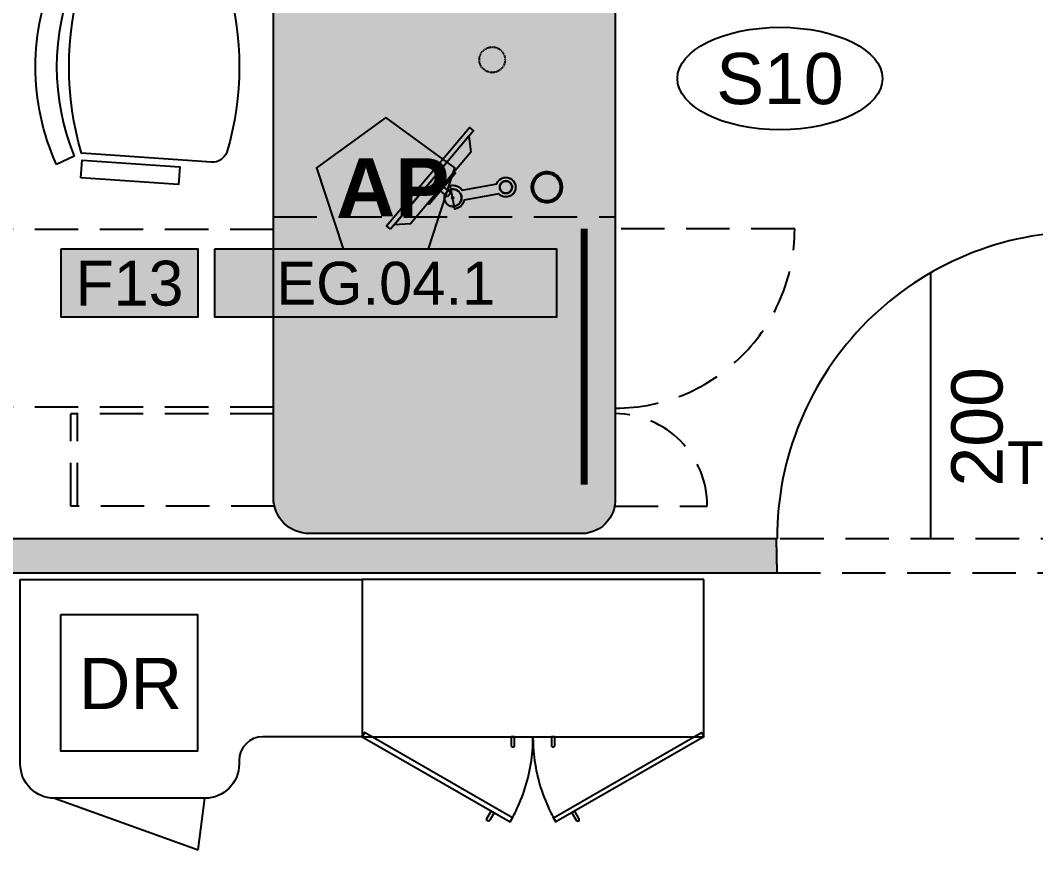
# Model space of a CAD drawing. Header units: centimetres. Extents: x 27325 to 30593, y 7169 to 9080.
# Drawn here: x 27670 to 27967.1, y 8152.9 to 8395.7 of the extents above; entities that cross this region are included whole.
import ezdxf
from ezdxf.enums import TextEntityAlignment as Align

# ---------------------------------------------------------------- set-up
doc = ezdxf.new("R2010")
doc.units = ezdxf.units.CM
doc.header["$LTSCALE"] = 2
doc.linetypes.add('VERDECKT', pattern=[9.524999999999999, 6.35, -3.175])
doc.linetypes.add('VERDECKT2', pattern=[0.1875, 0.125, -0.0625])
for name, color, linetype in [('ARC-Tueren', 5, 'Continuous'), ('ARC-Tueren-nv', 5, 'Continuous'), ('HB-KO-GIP-F0-C', 44, 'Continuous'), ('HB-KO-GIP-S', 224, 'Continuous'), ('HB-KO-GIP-V', 232, 'VERDECKT'), ('HB-ZU-MOE', 42, 'Continuous'), ('HB-ZU-MOE-AP', 40, 'Continuous'), ('HB-ZU-MOE-SB', 202, 'Continuous')]:
    doc.layers.add(name, color=color, linetype=linetype)
doc.styles.add('AP', font='arialbd.ttf')
doc.styles.add('MOE', font='arial.ttf')
doc.styles.get("Standard").update_dxf_attribs({"font": 'arial.ttf'})

# ---------------------------------------------------------------- blocks, each defined once
blk = doc.blocks.new('*U53')
at = {"layer": 'ARC-Tueren'}
blk.add_line((-44.93050188902633, -22.39072964134583), (-44.93050188902635, -112.2517334193985), dxfattribs=at)
blk.add_arc((-44.93050188902633, -22.39072964134583), 89.86100377805269, 270, 0, dxfattribs=at)
at = {"layer": 'ARC-Tueren-nv'}
blk.add_line((0, -99.99999999999989), (0, -22.39072964134584), dxfattribs=at)
at = {"layer": 'ARC-Tueren-nv', "flags": 1}
for tag, p in [('TUERTYP', (-99.12455782123334, 46.14132788012779)), ('FLAECHE', (-99.12455782123334, 37.56989930869887)), ('DORNMASS', (-99.12455782123334, 28.99847073727281)), ('ANSCHLAGTYP', (-99.12455782123334, 20.42704216584391)), ('MATERIAL', (-99.12455782123334, 11.85561359441502)), ('FARBE', (-99.12455782123334, 3.284185022986122)), ('DB_ID', (-99.12455782123334, -3.804220504261451)), ('ANLAGENGRUPPE', (-99.12455782123334, -10.92612413740787))]:
    blk.add_attdef(tag, p, '', height=5, dxfattribs=at)
at = {"layer": 'ARC-Tueren-nv'}
for tag, p in [('BRANDSCHUTZ-KL', (0.8005901682471119, 10.10671169811275)), ('BEMERKUNG', (3.688177276979332, -5.287243548442774))]:
    blk.add_attdef(tag, text='', height=12.5, dxfattribs=at).set_placement(p, align=Align.CENTER)
blk.add_attdef('TUER-NR', text='', height=12.5, rotation=180, dxfattribs=at).set_placement((-32.58791674570913, -38.35769032952814), align=Align.CENTER)
blk.add_attdef('HOEHE', (-21.04123022083711, -37.65691290490458), '', height=15, rotation=270, dxfattribs=at)
at = {"layer": 'ARC-Tueren-nv', "flags": 2}
blk.add_attdef('BREITE1', (6.018508237191789, -37.68704681065956), '', height=15, rotation=270, dxfattribs=at)
blk = doc.blocks.new('*U57')
for p, q in [((-39.99999999999818, -64.00000000000273), (2.065972688202237, -79.05933537322835)), ((2.065972688202237, -79.05933537322835), (3.999999999998181, -64.00000000000364))]:
    blk.add_line(p, q)
blk.add_lwpolyline([(-50, -9.094947017729282e-13), (50, 9.094947017729282e-13), (50.00000000000182, -46.00000000000273), (21, -46.00000000000273, 0.414213562373095), (13.99999999999727, -53.00000000000364), (13.99999999999818, -54.00000000000273, -0.414213562373095), (3.999999999998181, -64.00000000000364), (-39.99999999999818, -64.00000000000273, -0.414213562373095), (-50, -54.00000000000273)], format="xyb", close=True)
at = {"style": 'MOE', "flags": 1}
for tag, p, height in [('BEZEICHNUNG', (-41.56317951801532, -117.3866885505539), 15), ('HOEHE', (-41.56317951801532, -135.0866147148622), 12.5), ('HERSTELLER', (-41.56317951801532, -151.5873935854486), 12.5), ('INVENTARNUMMER', (-41.56317951801535, -169.7954784175211), 12.5)]:
    blk.add_attdef(tag, p, '', height=height, dxfattribs=at)
blk = doc.blocks.new('*U55')
for points in [[(50, 9.094947017729282e-13), (-50, -9.094947017729282e-13), (-50.00000000000182, -46.00000000000455), (49.99999999999818, -46.00000000000273)], [(49.99999999999636, 0), (-50.00000000000364, 2.728484105318785e-12), (-50.00000000000546, -46.00000000000091), (49.99999999999454, -46.00000000000273)], [(50.00000000000364, -4.547473508864641e-13), (-49.99999999999636, -2.273736754432321e-12), (-49.99999999999818, -46.00000000000591), (50.00000000000182, -46.00000000000409)], [(-5.992847457839162, -69.72649201879813), (-49.29411764705856, -44.77999233140235), (-50.00000000000546, -46.00000000000091), (-6.698729810783334, -70.94649968739577)], [(5.992847457839162, -69.7264920187963), (49.29411764705674, -44.77999233140235), (49.99999999999454, -46.00000000000273), (6.698729810776058, -70.94649968739941)]]:
    blk.add_lwpolyline(points, close=True)
for points in [[(-6.698729810783334, -70.94649968739577, 0.02401260868425369), (-4.422208351853442, -66.5418905497636, 0.04163064784707744), (-1.674682453030982, -58.92101936832205, 0.04164545845416218), (-0.2355022201154497, -50.95032824681311, 0.02403402121220104), (-3.637978807091713e-12, -46.00000000267664)], [(-3.637978807091713e-12, -46.00000000000364, 0.02403402121199101), (0.2355022198598817, -50.95032824420468, 0.04164545845384043), (1.674682452354318, -58.9210193658264, 0.04163064784739174), (4.422208350761139, -66.54189054738345, 0.02401260868515444), (6.698729809439101, -70.94649968508293)]]:
    blk.add_lwpolyline(points, format="xyb")
for points in [[(-5.811764705886162, -48.98731282171866, 0.4142135623730951), (-5.411764705884707, -48.58731282172357), (-5.411764705887435, -48.517731651139), (-5.411764705888345, -46.00000000000091), (-6.352941176475724, -46.00000000000273), (-6.352941176475724, -48.51773165113718), (-6.352941176472996, -48.58731282171993, 0.4142135623730951), (-5.952941176476997, -48.98731282171866)], [(5.952941176468812, -48.98731282171866, 0.4142135623730951), (6.352941176470267, -48.58731282172175), (6.352941176468448, -48.517731651139), (6.352941176468448, -46.00000000000455), (5.41176470587925, -46.00000000000273), (5.411764705880159, -48.51773165113627), (5.411764705882888, -48.58731282171993, 0.4142135623730951), (5.811764705878886, -48.9873128217223)], [(-13.3501588930103, -70.56396512520314, -0.4147570687988438), (-13.4967045364665, -70.01704825129946), (-13.46210385006088, -69.95724635573515), (-12.20053825835112, -67.77682678594101), (-11.38545552537835, -68.24640795652613), (-12.64702111708812, -70.42682752631936), (-12.68236511318719, -70.48791411688217, -0.4136702647465605), (-13.22826823759624, -70.63418812752116)], [(13.35015889299757, -70.56396512520132, 0.4147570687974582), (13.4967045364574, -70.01704825129946), (13.46210385006179, -69.95724635573606), (12.20053825834839, -67.77682678594192), (11.38545552537835, -68.24640795652613), (12.64702111708357, -70.42682752631936), (12.68236511318173, -70.4879141168858, 0.4136702647459035), (13.22826823758624, -70.6341881275257)]]:
    blk.add_lwpolyline(points, format="xyb", close=True)
at = {"style": 'MOE', "flags": 1}
for tag, p, height in [('BEZEICHNUNG', (-90.006979925893, -85.71310373656897), 15), ('HOEHE', (-90.006979925893, -103.4130299008773), 12.5), ('HERSTELLER', (-90.006979925893, -119.9138087714636), 12.5), ('INVENTARNUMMER', (-90.00697992589303, -138.1218936035361), 12.5)]:
    blk.add_attdef(tag, p, '', height=height, dxfattribs=at)
blk = doc.blocks.new('IT-DR')
blk.add_lwpolyline([(0, 40), (40, 40), (40, 0), (0, 0)], close=True)
at = {"style": 'MOE'}
blk.add_attdef('BEZEICHNUNG', (5.211719805240556, 12.35665398468626), '', height=15, dxfattribs=at)
at = {"lineweight": 30, "flags": 104}
blk.add_attdef('BEMERKUNG', text='', height=12.5, dxfattribs=at).set_placement((-1.392327389711378, -6.298716904502371), align=Align.TOP_LEFT)
at = {"style": 'MOE', "flags": 1}
for tag, p in [('INVENTARNUMMER', (-1.392327389711369, -33.62211312920105)), ('HERSTELLER', (-1.392327389711369, -48.62211312920105)), ('DB_ID', (-1.392327389711369, -63.62211312920105))]:
    blk.add_attdef(tag, p, '', height=12.5, dxfattribs=at)
blk = doc.blocks.new('*U70')
h = blk.add_hatch(color=244)
h.dxf.hatch_style = 1
edge = h.paths.add_edge_path()
edge.add_line((-121.9514213993789, 50.10537016025594), (23.48003263453302, 50.10537016025594))
edge.add_arc((24.07337072764574, 40.18496074415236), 9.938137304135797, -4.561266347706123, 93.42277391721592, ccw=False)
edge.add_line((33.98003263453302, 39.39462983973047), (33.98003263453302, -39.39462983974315))
edge.add_arc((23.48003263453302, -39.39462983974315), 10.5, 270, 360, ccw=False)
edge.add_line((23.48003263453302, -49.89462983974315), (-121.9514213993812, -49.89462983973974))
edge.add_arc((-118.2370002245514, 0.105370160258019), 50.1377794149661, 94.24860890378233, 265.751391096215, ccw=False)
at = {"linetype": 'VERDECKT'}
for p, q in [((-55.22153434320103, 102.6053701602559), (-55.22153434320103, 50.10537016025592)), ((25.98003263453029, 49.93848387421622), (25.98003263453029, 77.03848387421613)), ((-58.71996736547067, -49.89462983973954), (-58.71996736547067, 50.10537016025592)), ((-55.02009422988476, -49.89462983974136), (-55.02009422988476, -129.8946298397425)), ((-3.020094229884762, -49.89462983974249), (-3.020094229884762, -129.8946298397425)), ((-1.020094229884762, -49.89462983974136), (-1.020094229884762, -109.1946298397413)), ((25.98003263453029, -49.59266886692944), (25.98003263453029, -109.1946298397413)), ((25.98003263453029, -107.1946298397413), (-1.020094229884762, -107.1946298397413)), ((25.98003263453029, -109.1946298397413), (-1.020094229884762, -109.1946298397413))]:
    blk.add_line(p, q, dxfattribs=at)
for points in [[(-121.9514213993789, 50.10537016025592), (23.48003263453302, 50.10537016025592, -0.4556421579609543), (33.98003263453302, 39.39462983973044), (33.98003263453302, -39.39462983974317, -0.4142135623730951), (23.48003263453302, -49.89462983974317), (-121.9514213993812, -49.89462983973976, -0.9284671648027893)], [(-67.9136322057152, 1.849637896540571, -0.2897576679962051), (-66.5339492935268, 5.329943403922243), (-68.44425340550015, 15.44576240517881, -0.08297520880160897), (-69.25328471149942, 15.92326894676853, -0.41421356237326), (-69.60206857895673, 19.93868750628599, -0.414213562374299), (-65.58664573046144, 20.28746076730795, -0.4142135623734744), (-65.23788759541867, 16.27204380586727, -0.03279680950171048), (-65.49633720981774, 16.00244402538328), (-63.58613358235516, 5.88658634639205, -0.2897471948493222), (-61.03222690153007, 3.149089447685128)], [(-68.25380010077015, 19.70055315252239, -0.4142135623772022), (-65.82477973043433, 18.93918157499274, -0.4142135623779012), (-66.58614764890308, 16.51013597962947, -0.4142135623731114), (-69.01518615812302, 17.2715150581821, -0.4142135623739606)], [(-77.63463771791112, -63.5667069919657, -0.3204672600152627), (-74.71104809986582, -67.99860423144514), (-77.34245758814495, -106.0668554160659, -0.1427663101704221), (-128.0006782600462, -106.0668554160659), (-130.6320877483254, -67.99860423144514, -0.3204672600152212), (-127.708498130281, -63.5667069919657, -0.1466664292301147)], [(-74.10849255751646, -113.3619624756477, -0.2166091999945667), (-131.2346441106233, -113.3619624763489), (-128.8842610213328, -108.1911209516404, 0.1965140718933723), (-76.45887482685839, -108.1911209516404), (-74.10849173756787, -113.3619624763489)]]:
    blk.add_lwpolyline(points, format="xyb", close=True)
at = {"color": 4, "const_width": 2}
blk.add_lwpolyline([(19.7006300948633, 41.00437382497876), (-55.32078139175428, 41.00437382497876)], dxfattribs=at)
for points in [[(-69.93973090142958, 33.83374088525397), (-70.29304919775882, 33.5688131814386), (-70.6186917866928, 33.27052563763027), (-70.91353323406588, 32.94175119029205), (-71.17471822586526, 32.5856692217103), (-71.39975063063616, 32.20569029764556), (-71.58644703123741, 31.80548500590339), (-71.73302369697399, 31.38892086849137), (-71.83807673681645, 30.95998357704048), (-71.90057167834425, 30.52282126376849), (-71.9199098406591, 30.08163714341208), (-71.89589894328606, 29.64067820022046), (-71.82880512319502, 29.20418771869208), (-71.71924450192205, 28.77639261972763), (-71.56828036337834, 28.36138823140936), (-71.37737275076074, 27.963182745415), (-71.1483515329121, 27.5855985922226), (-70.88340947215079, 27.23229365430961), (-70.58512564813668, 26.90664308733267), (-70.25635410637483, 26.61181482888333), (-69.90026640397559, 26.35062399594062), (-69.52028486669883, 26.12559129916281), (-69.12008108122814, 25.93888795047678), (-68.70350470787821, 25.79231137725674), (-68.2745821427036, 25.6872629024956), (-67.83741995266814, 25.6247791055157), (-67.39622596347294, 25.60543454876279), (-66.95527441360196, 25.62942337207187), (-66.51878997343215, 25.69652762947408), (-66.09099513575097, 25.80608672892777), (-65.6759773123988, 25.95704699409089), (-65.27778509266705, 26.14797223785081), (-64.9001964969068, 26.3769883062505), (-64.5468887459349, 26.64192941402234), (-64.22125142968002, 26.94022365980982), (-63.92640653898093, 27.26899626260638), (-63.66521098664111, 27.62507312800608), (-63.44018411547972, 28.00504172209276), (-63.25348748431611, 28.4052474442542), (-63.10689999711326, 28.82182351042775), (-63.00186305140983, 29.25075557510172), (-62.93937545766607, 29.68792071660937), (-62.92003337571282, 30.12911215403165), (-62.94403140687996, 30.57007029818124), (-63.01112754782139, 31.00654817478244), (-63.12068655512053, 31.43434628666182), (-63.27166125420285, 31.84935577816759), (-63.46257071136029, 32.24755782083867), (-63.69159584884369, 32.62513465697339), (-63.95653604989025, 32.9784513389759), (-64.25481621519725, 33.30409219106878), (-64.58359095453238, 33.5989310252271), (-64.93968442110804, 33.86011109779702), (-65.3196477891372, 34.08515289508523), (-65.71985686246194, 34.27185464498052), (-66.1364169262863, 34.41842857463052), (-66.5653597358098, 34.52346407513414), (-67.00252533880598, 34.58596631818364), (-67.44371198022168, 34.60530804670361), (-67.88466379102033, 34.58130219143641), (-68.32115142876614, 34.51420850975956), (-68.74895728811612, 34.40465365266027), (-69.16395535861761, 34.25368889939364), (-69.5621549109485, 34.06277478464199)], [(-69.65976542048907, 33.4194781646147), (-69.97382073430822, 33.18397672023821), (-70.26328291608684, 32.91884117977588), (-70.5253495465115, 32.62659793061357), (-70.7575223440665, 32.31007420985316), (-70.95754893498838, 31.97232481294122), (-71.12350956450268, 31.61658603779961), (-71.2538011876652, 31.24630538348447), (-71.3471792779394, 30.86502214114535), (-71.40271566375236, 30.47642955855008), (-71.419909695039, 30.08427485936681), (-71.3985874645598, 29.69230747330857), (-71.33893321339497, 29.30431967841378), (-71.24155636525688, 28.92405455323296), (-71.10736246396505, 28.55516564422305), (-70.93766072964286, 28.20120644894905), (-70.73408167988168, 27.86556911527805), (-70.49857591617297, 27.55151979655329), (-70.23343184437567, 27.26205803001176), (-69.9411930529543, 26.99998824826525), (-69.62466472050187, 26.7678085488842), (-69.28691921286577, 26.56779124243167), (-68.93119089056131, 26.40183178093957), (-68.56089388046462, 26.27153139622806), (-68.17962052250027, 26.1781669097636), (-67.79102890807758, 26.12261941011911), (-67.39886553914516, 26.10542295029154), (-67.00691730674885, 26.12676319607181), (-66.61892133360311, 26.18639755632285), (-66.23865963656795, 26.28378454976155), (-65.86976470174, 26.41797522311936), (-65.51580232442234, 26.58767359109424), (-65.18016725052917, 26.79125772886528), (-64.86612112902299, 27.02675855815778), (-64.57666054603419, 27.29189938647778), (-64.31457048885954, 27.58413673341602), (-64.08241217148975, 27.90065824030626), (-63.88238556538295, 28.23841593798443), (-63.71642839437231, 28.59414825689055), (-63.58613354327576, 28.96443493702827), (-63.49276971779022, 29.34570809513752), (-63.43721908236262, 29.73430246119187), (-63.42002296079431, 30.12646933487849), (-63.44134888034864, 30.51842983429287), (-63.50100128697181, 30.9064210725146), (-63.5983889413958, 31.28668256969831), (-63.73258467204437, 31.65557633615481), (-63.90227561526376, 32.00953085865603), (-64.10586570187957, 32.34516413391611), (-64.34135858420291, 32.65922095437509), (-64.6065097883959, 32.94867767880532), (-64.89873408444896, 33.21075797518279), (-65.21526450719307, 33.44292550006412), (-65.55302632435928, 33.6429454500867), (-65.90874888248186, 33.80891567196522), (-66.27904430897456, 33.93920246805192), (-66.66031557665633, 34.03257912902336), (-67.0489108649756, 34.08812804278205), (-67.44106713186761, 34.10531294319117), (-67.83302615537036, 34.0839773701864), (-68.22100398963016, 34.02433550891328), (-68.60127853769177, 33.92695761528103), (-68.97018427880289, 33.79276331393339), (-69.32414505733072, 33.62305965810083)], [(-67.9136322057152, 1.849637896540571), (-67.92456801572689, 1.910375772013595), (-67.93440422426693, 1.971296781502588), (-67.94317486415503, 2.032387028128596), (-67.95086273396055, 2.093628988431647), (-67.9574931656739, 2.154991918254836), (-67.96300482563902, 2.216466227012006), (-67.96745039225561, 2.278019755696278), (-67.97080139664422, 2.339639469700614), (-67.97308289472085, 2.401319957566102), (-67.97426140587095, 2.463024450740249), (-67.97436200117545, 2.524739237017002), (-67.97336263728221, 2.586455831662988), (-67.97128843082146, 2.648135620167977), (-67.96812399453074, 2.709774237299371), (-67.96387029621155, 2.771345059091345), (-67.95853403749925, 2.832827302729584), (-67.95212006029169, 2.894211929488392), (-67.94462404453816, 2.955473914191771), (-67.93603017222222, 3.016593150902281), (-67.92637893202527, 3.077543691103074), (-67.91565539783778, 3.138320308735729), (-67.90386534899926, 3.198903942642119), (-67.89098975472507, 3.2592722119266), (-67.87706452273278, 3.319391174865359), (-67.8620788467565, 3.379264459432761), (-67.84604794418874, 3.438863658215723), (-67.82895714985398, 3.498166513207707), (-67.81083566984262, 3.557159865474659), (-67.79167136000933, 3.615825023198795), (-67.77148377301046, 3.674150303370425), (-67.75025918109213, 3.732103425546939), (-67.7280210261747, 3.789681991193447), (-67.70477351920408, 3.846845049753483), (-67.68052010348265, 3.903594445767794), (-67.65527344503562, 3.959914807163386), (-67.62903452684031, 4.015771209192735), (-67.60180654647274, 4.071174227584834), (-67.57362613372652, 4.126072027822829), (-67.54446661873453, 4.180473034248735), (-67.51435656144758, 4.234340476896705), (-67.48330560012573, 4.287681180610434), (-67.45130277382623, 4.340457699966009), (-67.41840483523765, 4.392671632324436), (-67.38457347702524, 4.444286947083583), (-67.34984041117195, 4.495302352288036), (-67.31421210873168, 4.545697495543664), (-67.27770766121603, 4.595461554668418), (-67.2403140174024, 4.644569258729916), (-67.2020753246984, 4.693004374118118), (-67.1629734290268, 4.740767700568085), (-67.12304974137396, 4.787831567913145), (-67.0823212933251, 4.834180726943032), (-67.04074810285283, 4.879815363045509), (-66.9983959603137, 4.924695385079303), (-66.95525864038746, 4.968832414242115), (-66.91133572748686, 5.012202409080146), (-66.86666655748786, 5.054781573161108), (-66.82124767186951, 5.096576362706855), (-66.77510278867385, 5.137559046467231), (-66.72824683403678, 5.177734850507932), (-66.68069365715519, 5.217069649123459), (-66.63243571004159, 5.255544442978589), (-66.58353131381364, 5.293182718812659), (-66.5339492935268, 5.329943403922243), (-68.44425340550015, 15.44576240517881), (-68.45798539465022, 15.45109991359504), (-68.47171680122801, 15.45650468898975), (-68.48538764459454, 15.46198115980451), (-68.49906431570207, 15.46753774824947), (-68.51269562584685, 15.47314592547491), (-68.52629667098108, 15.4788436901913), (-68.53987326084234, 15.48459537970348), (-68.55341133083448, 15.49042724937181), (-68.56693043361201, 15.49632761616567), (-68.58041608899521, 15.5022986939689), (-68.59386831216352, 15.50833218200978), (-68.6072889021093, 15.51444953926739), (-68.62067446105675, 15.5206240189068), (-68.63402978536715, 15.52687148449377), (-68.64736316027256, 15.5331847418588), (-68.66066285721308, 15.5395691406452), (-68.67391624055881, 15.54602345138528), (-68.68713273318417, 15.55254662860034), (-68.7003360075837, 15.55913584334257), (-68.71349456716734, 15.56580025790345), (-68.72661488299991, 15.57251951988701), (-68.739699430585, 15.57932209780711), (-68.75275996884238, 15.58618604046251), (-68.76577213357768, 15.59311546805702), (-68.7787462547617, 15.60011591419925), (-68.79168282388264, 15.60716991652453), (-68.80460615960556, 15.61429825712685), (-68.81746708757828, 15.62150173647979), (-68.83029825723634, 15.62876904018822), (-68.8431015131041, 15.63609672493521), (-68.85585684140142, 15.64349733455538), (-68.86857506359365, 15.65095894029264), (-68.88127112099346, 15.65847846744464), (-68.89389213501045, 15.66607190389232), (-68.90648866338188, 15.67373586667827), (-68.91904993018534, 15.6814573822553), (-68.93158143866776, 15.68924272219056), (-68.94406709468285, 15.69709711326732), (-68.95650643709587, 15.70502141630686), (-68.968896514079, 15.71299632442015), (-68.98126209024713, 15.72105005962976), (-68.99356530420346, 15.72915403129036), (-69.00584266429769, 15.73732281100865), (-69.0180845018981, 15.74556617547341), (-69.03026809713401, 15.75386863043468), (-69.0424070079248, 15.76222968369302), (-69.05451087252322, 15.77065616009304), (-69.0665672858836, 15.77914639977234), (-69.07858636255833, 15.78769806598712), (-69.09054856510511, 15.79631454097807), (-69.10248148564506, 15.80498567872428), (-69.11436258933963, 15.81372045687522), (-69.12620314359947, 15.82251438660614), (-69.13798361097133, 15.83137085016051), (-69.149739131562, 15.84029870088898), (-69.16142403508411, 15.84926738071545), (-69.17307868878606, 15.85831734725571), (-69.18467832807573, 15.86742037849081), (-69.19623053127498, 15.87657887223077), (-69.20774747292535, 15.88579491876908), (-69.21919857867442, 15.89507595874466), (-69.2306160216499, 15.90441983937717), (-69.24197708197926, 15.91381106641484), (-69.25328471149942, 15.92326894676853), (-69.30627782521742, 15.96892022740894), (-69.3581511642783, 16.01585944386761), (-69.40884297943148, 16.06405296409002), (-69.4583487200648, 16.11347619330854), (-69.50661605980031, 16.16409445396357), (-69.55363124053247, 16.21589206714953), (-69.59935229621578, 16.26882328737929), (-69.64377237056533, 16.32286782404344), (-69.68683664652644, 16.37797083185387), (-69.72855156477681, 16.43412855994075), (-69.7688689643478, 16.49129028250763), (-69.80778086647433, 16.54942125947991), (-69.84523288486662, 16.60848238628341), (-69.88125239625833, 16.6684556465375), (-69.91576573783777, 16.72928828595423), (-69.94878949523581, 16.79095761539202), (-69.98028422346806, 16.85342145555887), (-70.0102367014656, 16.91662176287855), (-70.03862811381396, 16.98054402680873), (-70.0654394449216, 17.04515756569026), (-70.09066760346604, 17.11039369844229), (-70.11426988617268, 17.17623287311699), (-70.13626956511825, 17.24263991852558), (-70.15663088439896, 17.30956576873496), (-70.17533395167766, 17.37695656144706), (-70.192381087802, 17.44479969173653), (-70.20775195449323, 17.51303385737674), (-70.22144705841811, 17.58163329521585), (-70.23345729836137, 17.65054881575497), (-70.24377864556254, 17.71972176032295), (-70.25239067064149, 17.78914063128423), (-70.25929438695721, 17.85875390238152), (-70.26450301273644, 17.92849553609585), (-70.26796966412576, 17.99837032949972), (-70.26974574238602, 18.06829060072096), (-70.26979520030136, 18.13824091730521), (-70.26813033383905, 18.20815696339423), (-70.26475023590456, 18.2780321599007), (-70.25964906358013, 18.34779468993611), (-70.25284733731814, 18.41740624653039), (-70.24434304274337, 18.4868375003548), (-70.23413006081273, 18.55604196725153), (-70.22222113344696, 18.62496277130458), (-70.2086243304725, 18.69358484797112), (-70.19335425352756, 18.76183957725016), (-70.17640819653252, 18.82969892104711), (-70.15780621881595, 18.89712543322321), (-70.13754518352061, 18.96407533498268), (-70.11564559593035, 19.03051862014263), (-70.09213698380654, 19.09639189473319), (-70.067012721423, 19.16167443774839), (-70.04028897883245, 19.22631951856374), (-70.01200075667703, 19.29028661633902), (-69.98212216787806, 19.35353305959279), (-69.95073020947848, 19.41604747140491), (-69.9177992856853, 19.47775354681153), (-69.88336204593679, 19.53863997141571), (-69.84744935583285, 19.59866567109066), (-69.81006933077106, 19.65779067899393), (-69.77124960841638, 19.7159799468086), (-69.73101945561439, 19.77318711253838), (-69.689395197051, 19.82940651899253), (-69.64639761413173, 19.88458282724559), (-69.60206857895673, 19.93868750628599), (-69.5564083980039, 19.99167862187869), (-69.50947016525379, 20.04354805647972), (-69.46128453091978, 20.0942468656217), (-69.41186190089093, 20.14373907905838), (-69.36123286466272, 20.19200895539007), (-69.30945146885324, 20.23903005388684), (-69.25651366951979, 20.2847520166556), (-69.20248060012409, 20.32916826317114), (-69.14735485763094, 20.37224085578555), (-69.09121253198236, 20.41395183850773), (-69.03406149283501, 20.45426997567984), (-68.97593417420967, 20.49317608255706), (-68.91685474010819, 20.53064986781874), (-68.85686670695713, 20.56664318602952), (-68.79604840965794, 20.60116698009051), (-68.73438382997347, 20.63418497296198), (-68.67192746046248, 20.66567816384168), (-68.60870989062687, 20.69563081132628), (-68.54478238509319, 20.72402994043887), (-68.48017625542843, 20.75084191698215), (-68.41494204419132, 20.77607165878408), (-68.34909269349146, 20.79967846102272), (-68.2827005738568, 20.82166785590789), (-68.21577536909308, 20.84202176596636), (-68.14838005719275, 20.86073016736054), (-68.08054270661569, 20.87777375246651), (-68.01228606758332, 20.8931514140063), (-67.94370506062432, 20.90685140573851), (-67.87480315942912, 20.91885897068323), (-67.80561368994904, 20.92916980395466), (-67.73619523421758, 20.93779036036858), (-67.6665903560438, 20.94469081767465), (-67.59682614088024, 20.94988679298467), (-67.52696968656664, 20.953377116512), (-67.45704469595648, 20.95514235776818), (-67.38709411808713, 20.95519333749735), (-67.31717080118278, 20.95353066936286), (-67.24730578070421, 20.95014605189544), (-67.17753464271709, 20.94505577836162), (-67.10792311683645, 20.93825296070054), (-67.03849464500354, 20.92973520037185), (-66.96929422097355, 20.91952604592962), (-66.90037655269998, 20.90761436693947), (-66.83175170923141, 20.89402272895086), (-66.76349415135564, 20.87874448965204), (-66.69563646778397, 20.86180153772102), (-66.62820552858602, 20.84320161992264), (-66.56125787104565, 20.82293846327457), (-66.49482193367794, 20.80104170392178), (-66.42894455478063, 20.7775314471105), (-66.36365676980449, 20.75239939134599), (-66.29901756121171, 20.72568433369042), (-66.23504875695335, 20.69738688849657), (-66.17179213804002, 20.66752832937846), (-66.10929409683786, 20.63612132161188), (-66.04757457121514, 20.60319482520708), (-65.98668983754987, 20.56875959912077), (-65.92667316106008, 20.53284454155209), (-65.86755414825757, 20.49546883582343), (-65.80934655724695, 20.45664816084764), (-65.75214085189191, 20.41642045212075), (-65.69592760931619, 20.37478675513876), (-65.64074627449054, 20.33178924919548), (-65.58664573046144, 20.28746076730795), (-65.53364548435229, 20.24181452878338), (-65.48177972364147, 20.1948777101411), (-65.43108056070514, 20.14668136168575), (-65.38158562635863, 20.09725450447559), (-65.333323589663, 20.04662634426359), (-65.28631414274741, 19.99483457222823), (-65.24059308706046, 19.94190335199846), (-65.19617276696363, 19.88786754651892), (-65.15308873814911, 19.83276005059952), (-65.11138989886194, 19.77660539650105), (-65.07107226872404, 19.71944410435435), (-65.03215715384113, 19.66131085242296), (-64.99469594313405, 19.60225034070527), (-64.95869114247716, 19.54227443616628), (-64.92416493469455, 19.48144099770843), (-64.89114827932781, 19.41978322769546), (-64.85965882377559, 19.35732608950775), (-64.82970314820204, 19.29411520647363), (-64.80130095992854, 19.23017996899625), (-64.77450177297169, 19.16558512192978), (-64.74927018627886, 19.10033884387803), (-64.72565917239399, 19.03449942345424), (-64.70365949344841, 18.96809237804564), (-64.6833158671011, 18.90116658891793), (-64.66460431438963, 18.83376681927848), (-64.64756404972877, 18.7659356788231), (-64.6321805625771, 18.69769198297081), (-64.61849440521428, 18.62910066122322), (-64.60647128388291, 18.56019264240922), (-64.59615385632469, 18.49101238078629), (-64.58755056242398, 18.42159375557048), (-64.58063603982691, 18.3519841124712), (-64.57543846607996, 18.28223011957698), (-64.57195754990107, 18.2123654103948), (-64.57018675950485, 18.14244354038829), (-64.57014049916279, 18.07250379952575), (-64.57180953101079, 18.00257170517807), (-64.57518411051888, 17.93269853788343), (-64.5802884956006, 17.86293828279804), (-64.58709965992648, 17.79331737993425), (-64.5956002654325, 17.72389301275825), (-64.60580082710612, 17.65469518676082), (-64.6177132281623, 17.58575962570967), (-64.63131711798678, 17.5171574092351), (-64.64658882408048, 17.44889136628581), (-64.66352614989, 17.38103177673793), (-64.6821389338943, 17.313601636572), (-64.70240364308165, 17.24665314893036), (-64.72429402316675, 17.18021877962701), (-64.74780816890006, 17.11433517506202), (-64.77292552945937, 17.04905724374339), (-64.7996490414821, 16.98441259334004), (-64.8279551871351, 16.92044512622169), (-64.85780873521935, 16.85719579365878), (-64.88921837137377, 16.7946897436982), (-64.92213507591396, 16.73296885020727), (-64.95657781891487, 16.67208869716114), (-64.9925010543734, 16.6120764014463), (-65.02986294055108, 16.5529438925264), (-65.06869552910712, 16.4947554237483), (-65.10892409831604, 16.43753466939552), (-65.15055362955309, 16.38132196492506), (-65.19355304181909, 16.32615051411585), (-65.23788759541867, 16.27204380586727), (-65.24164002375119, 16.26757852195487), (-65.24541059097237, 16.26312073905638), (-65.24919379382618, 16.25866418561736), (-65.2529712325072, 16.25421839256023), (-65.2567741578564, 16.24978292876267), (-65.26058578402763, 16.24536431225306), (-65.26440269805835, 16.24094409694908), (-65.26821271025574, 16.23652849334621), (-65.27206039880502, 16.23211700851016), (-65.27590461367117, 16.2277202806813), (-65.27975594575355, 16.22332681150738), (-65.2836104602361, 16.21895221881232), (-65.28748105367004, 16.21458070011749), (-65.29135187767906, 16.21020875099975), (-65.29525186223827, 16.20584854526305), (-65.29914768141452, 16.20150438777227), (-65.30305292347884, 16.19715918477732), (-65.30695974914443, 16.19282757041537), (-65.31089138494872, 16.18849927578822), (-65.3148034681185, 16.18418266417075), (-65.3187587308762, 16.17987644289724), (-65.32271214910224, 16.1755736649443), (-65.3266653215801, 16.17127961817141), (-65.33064053739827, 16.16699405612826), (-65.33460609977146, 16.16270996999037), (-65.33859736419572, 16.15844408346447), (-65.34259550008073, 16.15419018678176), (-65.34657892522182, 16.14993893438304), (-65.35060785081396, 16.14568546740111), (-65.35462547862562, 16.14145309077367), (-65.35864676514893, 16.13723042903848), (-65.36269172416132, 16.13300493834458), (-65.36674011131845, 16.12878959296313), (-65.37079375596886, 16.12458925032161), (-65.37485657776006, 16.12039659336415), (-65.37892604044418, 16.1162163566637), (-65.38300859990568, 16.112036488586), (-65.38709300390065, 16.10785317718137), (-65.39118930629547, 16.10369728878186), (-65.39529132732014, 16.0995555423001), (-65.39941313155805, 16.09540168239118), (-65.40352777304133, 16.09126946612423), (-65.40766929976826, 16.08713669586314), (-65.41180504714657, 16.08302298675108), (-65.41594469897927, 16.07891026134757), (-65.42010568727756, 16.07481561267332), (-65.42427792780609, 16.07072477594875), (-65.42844074545201, 16.06663498472562), (-65.43263043316847, 16.06255294026278), (-65.43682009052964, 16.05848749733877), (-65.44102421286834, 16.05442814130629), (-65.4452212028259, 16.05037382738965), (-65.44942873813079, 16.04633291743039), (-65.45366520343714, 16.0423041812669), (-65.45788695799138, 16.03827808939104), (-65.46212845021955, 16.03426478638767), (-65.46638119468707, 16.03025529533488), (-65.47064058005208, 16.02625822453092), (-65.47490569923093, 16.02226699487937), (-65.47918322348278, 16.01827742509386), (-65.48345519894565, 16.01430648604628), (-65.48776139225583, 16.01034612201192), (-65.49204045457054, 16.00639504315268), (-65.49633720981774, 16.00244402538328), (-63.58613358235516, 5.88658634639205), (-63.52656927473208, 5.870433437120028), (-63.46728721524732, 5.85323247268434), (-63.40832738592826, 5.834983267696316), (-63.3497014697773, 5.815705374801382), (-63.29142463867584, 5.795395288887903), (-63.23350216530298, 5.774059711935934), (-63.17598274768488, 5.751707005079425), (-63.11886661637936, 5.728336737908194), (-63.06214568636415, 5.703972275716751), (-63.00589328079923, 5.678600827508944), (-62.95009024743695, 5.652266418524505), (-62.89474814497999, 5.624930926456273), (-62.83990251396563, 5.59663554689223), (-62.7855554446719, 5.567368105321748), (-62.73173768126208, 5.537153933752506), (-62.67846714724192, 5.505992662849621), (-62.62575231285655, 5.473901570311227), (-62.5736044455366, 5.4408761673144), (-62.52205611878389, 5.406946643309766), (-62.47110319758713, 5.372112445010771), (-62.42077461192684, 5.336385746214091), (-62.37109953754725, 5.299769989521792), (-62.3220535647074, 5.262294197439132), (-62.27370791109161, 5.223966054225912), (-62.22601550782701, 5.184765885070647), (-62.17903875032562, 5.14475093309693), (-62.13275811630092, 5.103916279775603), (-62.08720829991171, 5.062263338506), (-62.04240627202989, 5.019810063162822), (-61.99836715899028, 4.97657785092315), (-61.95508104641203, 4.932585209654007), (-61.91258102966685, 4.887828264909786), (-61.87087212051438, 4.842330750609563), (-61.82998646168699, 4.796107115510949), (-61.78991529165205, 4.749173715389134), (-61.75067284483112, 4.701537067564914), (-61.71227358621718, 4.653203258927988), (-61.67474936726967, 4.604220371713836), (-61.6380841242094, 4.5545770311669), (-61.60229575015592, 4.504289469481137), (-61.56739685040384, 4.453375517655786), (-61.53341034501636, 4.40186684104583), (-61.50033117669545, 4.349764608027272), (-61.46818229587689, 4.297083882416246), (-61.43696021369351, 4.24384772199619), (-61.4066915696435, 4.19006430393847), (-61.37734758839315, 4.135762527871066), (-61.34898915766234, 4.080944544453359), (-61.32160382683878, 4.025633596111675), (-61.29518925987077, 3.969850588536701), (-61.26975829262528, 3.913612922305674), (-61.2453283419095, 3.85694599120734), (-61.22190308162089, 3.799851209369535), (-61.19948455649364, 3.742341304587626), (-61.17807753253282, 3.684448741972574), (-61.15770677434512, 3.626201743562433), (-61.13835299020275, 3.567594960421502), (-61.1200407293195, 3.508648744235416), (-61.10277383544371, 3.449397281773145), (-61.08654975714353, 3.38985360838933), (-61.07138111487757, 3.330027254278775), (-61.05726807849305, 3.269950992112626), (-61.04421201621381, 3.209630540163289), (-61.03222690153007, 3.149089447685128)], [(-68.25380010077015, 19.70055315252239), (-68.21439906261412, 19.72053357267987), (-68.17453103805337, 19.73954926996566), (-68.13419447384285, 19.75757005422065), (-68.0934332412894, 19.7746050245355), (-68.05225636286241, 19.79062079317509), (-68.01072146797969, 19.80564213814296), (-67.96880934081628, 19.81962220666128), (-67.92658704885935, 19.83257643047045), (-67.8840380823699, 19.84448599487541), (-67.84122057744162, 19.8553499147497), (-67.79813453406632, 19.86516819009057), (-67.75482917214094, 19.87391511813485), (-67.71132607386198, 19.88160004444353), (-67.66765581356276, 19.88821552835225), (-67.62383885096415, 19.89375646596773), (-67.57987750692473, 19.89821025237006), (-67.53583377645509, 19.90160178843098), (-67.49171622088988, 19.9038985472439), (-67.44755281758762, 19.9051310258069), (-67.4033790283197, 19.9052578424421), (-67.35921042537166, 19.90430783426882), (-67.31506746848345, 19.90227589738379), (-67.27100531155202, 19.89915834129852), (-67.2270340388045, 19.89496943079166), (-67.18318058102841, 19.889683709564), (-67.139451764147, 19.88333806976107), (-67.09590942850127, 19.87591633883721), (-67.0525551577025, 19.86743210541727), (-67.00941237849065, 19.85789127172711), (-66.96652660650807, 19.84728332243003), (-66.92390814134751, 19.83563039266073), (-66.88160085431491, 19.82294158150808), (-66.83960637456539, 19.80920557530271), (-66.79797335456306, 19.79445563748186), (-66.75671124757855, 19.77867412100977), (-66.71584066799869, 19.76189699540419), (-66.67540782314654, 19.74411245407691), (-66.63541014643442, 19.72534183312973), (-66.59588918830605, 19.70560683656868), (-66.55685783014769, 19.68489996266408), (-66.51835717646145, 19.66323547550974), (-66.48040210782756, 19.64064350346371), (-66.4429937619011, 19.6171301952113), (-66.40619027477032, 19.59269456563879), (-66.36999848754249, 19.56736520610184), (-66.33444341056429, 19.5411616074739), (-66.2995199865486, 19.51408493810732), (-66.2652964054364, 19.4861650792177), (-66.23174897956005, 19.45741316051726), (-66.19892846687208, 19.42784197016817), (-66.16684193902574, 19.39747966913501), (-66.13551028655229, 19.36633689421478), (-66.10494863575923, 19.33443504259549), (-66.0751778619865, 19.3017930518331), (-66.04622505069119, 19.26842653905669), (-66.01808992575525, 19.23436083698516), (-65.99080530644687, 19.19961740387635), (-65.96438124663246, 19.16422710605593), (-65.93883960462199, 19.12817395636512), (-65.91417589337334, 19.09152423807473), (-65.89044183865417, 19.0542641153711), (-65.86761392262406, 19.01643749064124), (-65.84571277486293, 18.97807203262755), (-65.82477973043433, 18.93918157499274), (-65.80479408385463, 18.8997799528247), (-65.7857812762436, 18.85990239769171), (-65.76775711046457, 18.81957731629109), (-65.75073123995344, 18.77880323270574), (-65.73470930744179, 18.73763579270098), (-65.719682320821, 18.6960917824731), (-65.70570311312758, 18.65418011644442), (-65.69275114873699, 18.61194740236397), (-65.68083329910087, 18.56940563006128), (-65.66997638874773, 18.52658744860992), (-65.66016936564074, 18.48350521718703), (-65.65140638971161, 18.44021120001025), (-65.64373113203646, 18.39669832505342), (-65.63710969928115, 18.35302986338093), (-65.63158439432254, 18.30919302470329), (-65.62710916448077, 18.26524068903336), (-65.62372669786828, 18.22120070906703), (-65.62141790295072, 18.17708390699181), (-65.62019237247432, 18.13292200996557), (-65.62006131311728, 18.08874373223125), (-65.6210129508031, 18.04457932574815), (-65.62306010617294, 18.00045449184881), (-65.62616255146304, 17.95637814710017), (-65.63036523490655, 17.91239874236317), (-65.63562974290335, 17.86853835238844), (-65.64199164633965, 17.82482157124878), (-65.64940080306087, 17.78127582335719), (-65.65789393679688, 17.73792355068827), (-65.66744067342142, 17.69478836500684), (-65.6780352184046, 17.65189762824093), (-65.68968601163533, 17.60928521961659), (-65.70239094765338, 17.56697161440343), (-65.71611894545231, 17.52499001639671), (-65.73087183438702, 17.4833452830303), (-65.74664219077704, 17.44207608990064), (-65.76341824051315, 17.40121268897337), (-65.78120914556666, 17.36077106668245), (-65.79997624658199, 17.32078202899947), (-65.81971262653724, 17.28125848837635), (-65.84043018385228, 17.24222786782457), (-65.86208701604255, 17.20373529986728), (-65.88467233201072, 17.16577611174807), (-65.90819298803899, 17.12837059406638), (-65.93264292866434, 17.09156314068377), (-65.95796446374197, 17.05536217667805), (-65.98416580260573, 17.01980201168726), (-66.01124162702354, 16.98490084604373), (-66.03915907220426, 16.95066212377378), (-66.06790679479627, 16.91713183754155), (-66.09747999845376, 16.88429412376672), (-66.12784271472128, 16.85221612726536), (-66.15898647334734, 16.82088057032479), (-66.1908930595414, 16.79032145577321), (-66.22353672570671, 16.76054548630009), (-66.2568985501689, 16.7315962567377), (-66.29095924120475, 16.70346841814762), (-66.325698554469, 16.67617494478372), (-66.36109942800476, 16.64974768738875), (-66.39714758183663, 16.62420503095427), (-66.43380278819541, 16.5995558920381), (-66.47106343311361, 16.57580328355152), (-66.50888212605923, 16.55297776570251), (-66.54724623139145, 16.53107810903703), (-66.58614764890308, 16.51013597962947), (-66.62555395973641, 16.49016226145932), (-66.66542382883154, 16.47114312084113), (-66.70576176126224, 16.45312805486856), (-66.7465177059562, 16.43609468333898), (-66.78770011798815, 16.42006858472678), (-66.82923498251648, 16.40506384129412), (-66.87114345096552, 16.39107405788809), (-66.9133875708826, 16.37812044844986), (-66.9559165539481, 16.36620682634884), (-66.99873773276204, 16.35534432059876), (-67.04181825771366, 16.34552807446244), (-67.08511464270532, 16.3367896318473), (-67.12862327459652, 16.32909437557601), (-67.172290091577, 16.32247704712745), (-67.21612474710264, 16.31693617058727), (-67.26008264781512, 16.31248053965783), (-67.30412797707822, 16.30909429145095), (-67.34824576321398, 16.30679710222148), (-67.39239997419509, 16.30556523874247), (-67.4365774373523, 16.30543983622874), (-67.48075340326386, 16.30638437187326), (-67.52488003543795, 16.30842196595358), (-67.56894749540834, 16.31152962249007), (-67.61291484852109, 16.3157258500546), (-67.65678669093222, 16.32101034111429), (-67.70050471670902, 16.32735130813899), (-67.74405257078024, 16.33477100985738), (-67.78740707214592, 16.34325481286896), (-67.83054591653263, 16.35281126438485), (-67.87342089741787, 16.36341454090461), (-67.9160409613628, 16.37507275853523), (-67.9583590546822, 16.38775794169896), (-68.00033562611452, 16.40148601646933), (-68.0419720742525, 16.41624609959445), (-68.08324361930181, 16.43201826979885), (-68.12411372257475, 16.44880455700286), (-68.16455233159877, 16.46657833794461), (-68.20453898663754, 16.48534471653466), (-68.24407440976347, 16.50508579998905), (-68.2830915183099, 16.52579445734818), (-68.32159745985564, 16.54745734571725), (-68.35956516413125, 16.57005054721913), (-68.39694133695184, 16.5935660082564), (-68.43375539979797, 16.617998440262), (-68.46995269027184, 16.64333407135882), (-68.50552569075217, 16.66953730065643), (-68.54042408923442, 16.69660277992489), (-68.57466167420762, 16.72452958654367), (-68.60820381221811, 16.75328310403484), (-68.64102616945047, 16.78285085105699), (-68.67310373554255, 16.81321333675396), (-68.70444434977117, 16.84435592700765), (-68.73500415602712, 16.87626122195479), (-68.76476275528466, 16.90890112243187), (-68.7937314149799, 16.94227113961779), (-68.82186288120784, 16.97632712679706), (-68.84915484829571, 17.01107338815245), (-68.87557520386008, 17.04647887337842), (-68.90112974244357, 17.08251622057423), (-68.92575874434397, 17.11917282622608), (-68.94952543330828, 17.15642993530355), (-68.97234440276907, 17.19424844393825), (-68.99424186145689, 17.2326207886058), (-69.01518615812302, 17.2715150581821), (-69.03516605570485, 17.31091913996579), (-69.05417151553183, 17.35079386686402), (-69.07220828659547, 17.39113677925116), (-69.08923258868117, 17.43188897343907), (-69.10525290722626, 17.4730594263533), (-69.12026839586315, 17.51460835581702), (-69.13426783272052, 17.55651534835079), (-69.14720187361445, 17.59874843177249), (-69.15910870157813, 17.6412859617144), (-69.16999086803162, 17.68411490283643), (-69.17979078909639, 17.7271855748354), (-69.18853536521738, 17.7704891229464), (-69.19622902270885, 17.8139924669681), (-69.20284309249428, 17.85766640116481), (-69.20838287763627, 17.90150102597954), (-69.21284593297378, 17.94545127136689), (-69.2162442479862, 17.98949475573272), (-69.21853327485815, 18.03361537046158), (-69.21974801423539, 18.07777259471595), (-69.21989170922961, 18.12195210190248), (-69.21894512884273, 18.16611534001777), (-69.21690715060095, 18.21024785959935), (-69.21378312310071, 18.25431485879062), (-69.20959491983604, 18.29829204966472), (-69.20431065898856, 18.34214795152229), (-69.19799010579527, 18.3858702655657), (-69.19054670086143, 18.42942203997654), (-69.18206412766767, 18.47277941584389), (-69.17251580743368, 18.51590101289412), (-69.16191045616733, 18.55879537764986), (-69.15026333682044, 18.6014092003993), (-69.13756920709284, 18.64371917761355), (-69.12384280807737, 18.68570606348339), (-69.10907911285858, 18.72735442483508), (-69.09330555889528, 18.76861304225304), (-69.07652926340643, 18.80948517436855), (-69.0587544373243, 18.84992987063879), (-69.03998021909638, 18.88991564967409), (-69.02025120209373, 18.92943371776846), (-68.99953524357306, 18.96846962618429), (-68.9778784113837, 19.00696219413339), (-68.95528388791581, 19.04493029810283), (-68.93174739866618, 19.08232401061787), (-68.90732801718559, 19.11913232411689), (-68.88199753553408, 19.15532517202291), (-68.8557925076052, 19.19089222366392), (-68.82871483864392, 19.22579683262893), (-68.80078843172168, 19.26003573956177), (-68.77203151680942, 19.29356664087618), (-68.74246935000383, 19.32640029624736), (-68.71210638799266, 19.3584870239315), (-68.68097160629122, 19.3898140954384), (-68.64906892456065, 19.4203741936949), (-68.61641975514749, 19.4501438916036), (-68.58306687725008, 19.47910123726751), (-68.54898458882826, 19.50722803107465), (-68.51425286909353, 19.53451560149051), (-68.47884280324024, 19.56094347396765), (-68.44281257290777, 19.58648576107089), (-68.40614473090636, 19.61113367053213), (-68.36889672163443, 19.63488750847), (-68.3310761841517, 19.65771646964049), (-68.29270359338761, 19.67960714937317)], [(-68.64563646742636, 16.78712465646231), (-68.5105330004094, 16.67333469440609), (-68.36492427630992, 16.57334011041303), (-68.2102125010947, 16.48809699768799), (-68.0478855909073, 16.41843453794945), (-67.87951334353465, 16.36501251392428), (-67.70670396751893, 16.32834455245802), (-67.53115716095772, 16.3087983077744), (-67.35454079798501, 16.3065526692385), (-67.17853384748423, 16.32162518363521), (-67.00486218970809, 16.35388791805372), (-66.83519050500718, 16.40300456099476), (-66.67114531823745, 16.46851976268272), (-66.51432223738857, 16.54979598758518), (-66.36620293145688, 16.64605268364494), (-66.22823484873379, 16.75637464270267), (-66.10175566393218, 16.87968759183104), (-65.98797689267712, 17.01479705359861), (-65.88797144096088, 17.16041158848066), (-65.80272305555218, 17.31511666171855), (-65.73306554541932, 17.47743846835829), (-65.67964032417467, 17.64581565014805), (-65.64298439845197, 17.81860876252404), (-65.62342156777004, 17.99416274810255), (-65.62118675141073, 18.17079820258959), (-65.6362569135249, 18.3467878291317), (-65.66851721939975, 18.52046815666063), (-65.71762725251801, 18.69014183984063), (-65.78315110841186, 18.85418224578598), (-65.86443518848637, 19.01101341202548), (-65.96070399725932, 19.15912148089728), (-66.07100173018034, 19.29708101744882), (-66.19432185796222, 19.42356127811991), (-66.32942346526715, 19.53736298426566), (-66.47503747722067, 19.63735596946708), (-66.62974213522602, 19.72259582354172), (-66.79207087476834, 19.79226314072321), (-66.96043575917565, 19.84569063727167), (-67.13323824854206, 19.88235490966645), (-67.30879563082863, 19.90189795677679), (-67.48542485999997, 19.90414439435199), (-67.66141711493901, 19.88906622347395), (-67.8350995486403, 19.85681646259536), (-68.00476574528193, 19.80768524732002), (-68.16881666586187, 19.74217588678448), (-68.32564870846136, 19.66089947721457), (-68.47375906782645, 19.56463466505602), (-68.61171448453979, 19.4543280780731), (-68.73819895720999, 19.33101353015945), (-68.85197772846413, 19.19590406839461), (-68.95197214332666, 19.05029359191985), (-69.03722469411468, 18.89557247043967), (-69.1068911660027, 18.73325047913158), (-69.16032004595263, 18.56488301223135), (-69.19698127472066, 18.39208000029384), (-69.21652227744244, 18.21652540034711), (-69.21877867601552, 18.03989929141835), (-69.20369404890289, 17.86390357797291), (-69.17144982199034, 17.69022632443603), (-69.12231840686991, 17.52055946682367), (-69.05680880058162, 17.35651727742106), (-68.97552864014642, 17.19967879412297), (-68.87927567977522, 17.0515742296534), (-68.7689384259661, 16.91361401764016)], [(-55.09869849414781, -15.65928528522954), (-56.06360775447183, -16.80775476531517), (-84.92832775101442, 7.44341015406053), (-83.96343480022688, 8.591882277722561)], [(-55.09869849414781, -15.65928528522954), (-56.06360775447183, -16.80775476531517), (-84.92832775101442, 7.44341015406053), (-83.96343480022688, 8.591882277722561)], [(-68.17622612535752, -4.672098837007525), (-82.43215080383334, 7.305321840171473), (-77.65412076151506, 7.862272353669596), (-68.40478990637757, 0.09136276481012828), (-56.67554739509114, -9.76319799969724), (-56.40032650212515, -14.56580703844202)], [(-68.17622612535752, -4.672098837007525), (-82.43215080383334, 7.305321840171473), (-77.65412076151506, 7.862272353669596), (-68.40478990637757, 0.09136276481012828), (-56.67554739509114, -9.76319799969724), (-56.40032650212515, -14.56580703844202)], [(-62.36418360133894, -4.330769478899583), (-62.68584610777498, -4.71357515668069), (-71.87353681664126, 3.005630246243982), (-71.5518642259799, 3.388421659225514)], [(-62.36418360133894, -4.330769478899583), (-62.68584610777498, -4.71357515668069), (-71.87353681664126, 3.005630246243982), (-71.5518642259799, 3.388421659225514)], [(-61.83735325977568, 2.19649345256903), (-61.80730977975281, 2.439981278958385), (-61.80127687785853, 2.685245471765938), (-61.81931840025072, 2.929916744681123), (-61.86125894709539, 3.171650534711716), (-61.92667703147845, 3.408098410813636), (-62.01497752866044, 3.636996183372048), (-62.12525889417839, 3.856147059696468), (-62.25650617213387, 4.063425328883113), (-62.40744909970044, 4.256842709702596), (-62.5765991069652, 4.434545459845594), (-62.7623663263671, 4.594786212097915), (-62.96294215532771, 4.736060478584932), (-63.17641778572533, 4.857001197535737), (-63.40069126735716, 4.956436410383958), (-63.63364717371724, 5.033401309112833), (-63.87300674295102, 5.087161543348429), (-64.11650091787624, 5.117204546699668), (-64.36177866859771, 5.123236956382698), (-64.60644028806337, 5.10519690990759), (-64.84817501589669, 5.063261850766594), (-65.08464155346292, 4.997848223780693), (-65.31351963494626, 4.909556565830371), (-65.53267255530182, 4.799256907833751), (-65.73994925642046, 4.668003250617858), (-65.93337841241055, 4.517076601508506), (-66.11106906465693, 4.347914020393091), (-66.2713226679366, 4.162155900804919), (-66.41258634317228, 3.961576060044081), (-66.53352956799745, 3.748112296613272), (-66.63296221353312, 3.523829130815557), (-66.70992998675729, 3.290871994643112), (-66.7636888679549, 3.051498406367045), (-66.79372915039994, 2.808000004258702), (-66.79976203711476, 2.562744112214659), (-66.78172603314806, 2.318070810096742), (-66.73980131952021, 2.076348825244622), (-66.67437267460036, 1.839895845942465), (-66.58608482824229, 1.610991002078208), (-66.4757926564339, 1.391843753745434), (-66.34452587137139, 1.184552265253387), (-66.19360773877679, 0.9911465049394792), (-66.0244232527325, 0.813450211754116), (-65.83867466370384, 0.6531994981510252), (-65.63808942704736, 0.5119179763919419), (-65.42464089728628, 0.3909845737894102), (-65.20034397373047, 0.291551759482445), (-64.96739885846864, 0.2145915335299833), (-64.7280232102762, 0.160828225302339), (-64.48453432320957, 0.1307836231612782), (-64.2392712680462, 0.1247568699604926), (-63.99459495302426, 0.1427912599588126), (-63.75286389907842, 0.1847277332194608), (-63.51641711436923, 0.2501458483161514), (-63.28751007253095, 0.338441934002276), (-63.06836820420858, 0.4487292328271906), (-62.86109726725908, 0.5799721296584721), (-62.66767292281884, 0.7309063415746095), (-62.48997881206333, 0.9000753789200644), (-62.32972703814039, 1.085838355958458), (-62.18845417059174, 1.28641881179874), (-62.06750750244237, 1.49988073069062), (-61.96807487208707, 1.724155595726643), (-61.89111237153838, 1.957119433877324)], [(-64.62101326866969, 0.9890970782967088), (-66.30723873813577, -1.017970985543343), (-67.4557039137103, -0.05307954102272561), (-65.76948716024935, 1.953997069324487)], [(-64.62101326866969, 0.9890970782967088), (-66.30723873813577, -1.017970985543343), (-67.4557039137103, -0.05307954102272561), (-65.76948716024935, 1.953997069324487)], [(-64.06467357528027, 2.556974647408879), (-64.06925933376306, 2.581073636399651), (-64.07618434330425, 2.60461937169157), (-64.08539319854071, 2.627376112776346), (-64.09678224207937, 2.649107197935791), (-64.11025024644687, 2.669629336269736), (-64.12565100561142, 2.68872738753862), (-64.14285846680059, 2.706223041875546), (-64.16168382980459, 2.72194758282194), (-64.18199157342087, 2.735748648314711), (-64.20352595425675, 2.74749976512112), (-64.22612176870234, 2.757070891686908), (-64.24954430334901, 2.764395565771792), (-64.27357014258769, 2.769386234780086), (-64.29796959993791, 2.77199186964981), (-64.32250372071985, 2.772203560219623), (-64.34694690794595, 2.769995733004635), (-64.37105344456768, 2.765413463741879), (-64.3945845457306, 2.75848061492843), (-64.4173486501345, 2.74928179729568), (-64.43908390104161, 2.737892215656302), (-64.45960302681897, 2.724438107455626), (-64.47870270724115, 2.709026034614453), (-64.49618641763254, 2.691816052727063), (-64.51191733784572, 2.67298912164415), (-64.52571505252445, 2.652691769444118), (-64.53747666807112, 2.631149164456019), (-64.54704304488632, 2.608559114541549), (-64.55436530560792, 2.585136948873242), (-64.55935134774109, 2.561112508579299), (-64.56196722007144, 2.53670634888158), (-64.56216835009991, 2.512167124909411), (-64.55997385022738, 2.487723875892243), (-64.55537937573854, 2.463616340387034), (-64.5484669866596, 2.440080135313565), (-64.53924503464395, 2.417323025611495), (-64.5278686115721, 2.39560147066868), (-64.5144114134905, 2.375075704348546), (-64.4989996326517, 2.355973410715251), (-64.48179607592238, 2.338478740084156), (-64.46294359710146, 2.322755183556637), (-64.4426592954128, 2.308951719520792), (-64.42112330060218, 2.297203615622038), (-64.39852727077641, 2.287624618713835), (-64.37510127762334, 2.280306400852623), (-64.35106463209968, 2.275319359837795), (-64.32667598103262, 2.272710096977335), (-64.30214345903596, 2.272503694267925), (-64.27769340035275, 2.274699531643364), (-64.25360085240527, 2.279297049398792), (-64.23005207349115, 2.286221536367975), (-64.20730244926244, 2.295418140128731), (-64.18555433215215, 2.30680692273063), (-64.1650517312869, 2.320271544855586), (-64.14595183547726, 2.335675747347977), (-64.12844837223338, 2.352881241122759), (-64.11272982673245, 2.371726433599633), (-64.0989215515142, 2.392018682614889), (-64.0871797040013, 2.413557474947538), (-64.077599077576, 2.436149308311087), (-64.07027475693803, 2.459567046952998), (-64.06527789333222, 2.483603416006645), (-64.06267859146783, 2.507995187323559), (-64.06246642458564, 2.532538469703013)], [(-70.18182810956705, -106.2480810658046), (-75.36626133265008, -105.8897150692057), (-73.39077503059934, -77.31061740569953), (-68.20634180751631, -77.66898340229841)]]:
    blk.add_lwpolyline(points, close=True)
for centre, radius in [((-67.41996817245058, 30.10536865379981), 4.500001439574061), ((-67.41996736547048, 30.10537016025592), 3.999991811159376), ((-67.41998191432094, 18.10534610307468), 1.799980863737158), ((-64.30051761295044, 2.623998235314048), 2.499994055353517), ((-64.31232095353926, 2.522350276251473), 0.2500624453034515)]:
    blk.add_circle(centre, radius)
at = {"linetype": 'VERDECKT2'}
blk.add_circle((-104.7199673654704, 14.10537016025592), 3.750000000000909, dxfattribs=at)
at = {"linetype": 'VERDECKT'}
for centre, radius, start, end in [((-55.22153434320103, 50.10537016025592), 52.5, 7.016477563892661e-15, 90), ((25.98003263453029, 49.93848387421622), 27.09999999999999, 90, 179.6471608750667)]:
    blk.add_arc(centre, radius, start, end, dxfattribs=at)
at = {"style": 'MOE', "flags": 1}
for tag, p, height in [('BEZEICHNUNG', (-127.7330749143952, -80.2176029034265), 15), ('HERSTELLER', (-127.7330749143952, -114.4183079383212), 12.5), ('INVENTARNUMMER', (-127.7330749143952, -132.6263927703936), 12.5)]:
    blk.add_attdef(tag, p, '', height=height, dxfattribs=at)
at = {"style": 'MOE', "text_generation_flag": 2, "flags": 1}
blk.add_attdef('HOEHE', (10.69314018346121, -97.91752906773479), '', height=12.5, dxfattribs=at)
blk = doc.blocks.new('SBM-NR')
at = {"color": 0}
blk.add_ellipse((0, 0), major_axis=(-30, 5.510728592200698e-15), ratio=0.4999999999999999, dxfattribs=at)
blk.add_attdef('SBM-NUMMER', text='', height=15, dxfattribs=at).set_placement((0, 0), align=Align.MIDDLE)
blk = doc.blocks.new('*U278')
at = {"true_color": 0x2ff702}
for points in [[(12.5, 38.47104421469076), (-7.725424859372652, 23.7764129073789), (0, 0), (25, 0), (32.72542485937447, 23.7764129073789)], [(-82.5, 0), (-42.50000000000001, 0), (-42.50000000000001, -19.99999999999999), (-82.5, -19.99999999999999)], [(-37.5, 0), (62.5, 0), (62.5, -19.99999999999999), (-37.5, -19.99999999999999)]]:
    blk.add_hatch(color=80, dxfattribs=at).paths.add_polyline_path(points)
at = {"color": 80, "true_color": 0x2ff702}
for points in [[(12.5, 38.47104421469076), (-7.725424859372652, 23.7764129073789), (0, 0), (25, 0), (32.72542485937447, 23.7764129073789)], [(-82.5, 0), (-42.50000000000001, 0), (-42.50000000000001, -19.99999999999999), (-82.5, -19.99999999999999)], [(-37.5, 0), (62.5, 0), (62.5, -19.99999999999999), (-37.5, -19.99999999999999)]]:
    blk.add_lwpolyline(points, close=True, dxfattribs=at)
at = {"color": 7, "true_color": 0xfefefe, "insert": (-1.886375336379672, 26.56241299773224), "char_height": 17, "attachment_point": 1, "style": 'AP'}
blk.add_mtext_dynamic_manual_height_columns('AP', width=29.69186504593381, gutter_width=62.5, heights=[0], dxfattribs=at)
at = {"style": 'MOE', "flags": 1}
for tag, p in [('AP_ANZAHL', (44.03391105673055, 28.61538943567137)), ('AP_BESETZT', (44.03391105673055, 13.61538943567137))]:
    blk.add_attdef(tag, p, '', height=12.5, dxfattribs=at)
at = {"color": 7, "true_color": 0xfefefe, "style": 'MOE'}
for tag, height, p in [('WS_NR', 13.13457245338938, (-62.5, -9.999999999999993)), ('AP_NR', 12.5, (12.49999999999999, -9.999999999999995))]:
    blk.add_attdef(tag, text='', height=height, dxfattribs=at).set_placement(p, align=Align.MIDDLE_CENTER)

msp = doc.modelspace()

# ---------------------------------------------------------------- hatches: boundary and pattern name
at = {"layer": 'HB-KO-GIP-F0-C'}
msp.add_hatch(color=256, dxfattribs=at).paths.add_polyline_path([(27891.24751023994, 8243.935826665438), (27592.98196260281, 8243.935826665438), (27592.98196260281, 8233.935826665438), (27891.38650646188, 8233.935826665438)])

# ---------------------------------------------------------------- linework, layer by layer
at = {"layer": 'HB-KO-GIP-S'}
for p, q in [((27891.24751023994, 8243.935826665438), (27592.98196260281, 8243.935826665438)), ((27891.38650646188, 8233.935826665438), (27891.24751023994, 8243.935826665438)), ((27592.98196260281, 8233.935826665438), (27891.38650646188, 8233.935826665438))]:
    msp.add_line(p, q, dxfattribs=at)
at = {"layer": 'HB-KO-GIP-V'}
for p, q in [((27981.24751023994, 8243.935826665438), (27891.38650646188, 8243.935826665438)), ((27891.38650646188, 8233.935826665438), (27981.24751023994, 8233.935826665438))]:
    msp.add_line(p, q, dxfattribs=at)

# ---------------------------------------------------------------- block references
at = {"layer": 'ARC-Tueren'}
ref = msp.add_blockref('*U53', (27936.31700835091, 8221.545097024093), dxfattribs=dict(at, rotation=180))
ref.add_attrib('HOEHE', '200', (27957.35823857175, 8259.202009928998), dxfattribs={"layer": 'ARC-Tueren-nv', "height": 15, "rotation": 90})
ref.add_attrib('TUER-NR', 'T5', dxfattribs={"layer": 'ARC-Tueren-nv', "height": 12.5}).set_placement((27968.90492509663, 8259.902787353622), align=Align.CENTER)
at = {"layer": 'HB-ZU-MOE'}
ref = msp.add_blockref('IT-DR', (27681.86396466548, 8181.689628195407), dxfattribs=at)
ref.add_attrib('BEZEICHNUNG', 'DR', (27687.07568447072, 8194.046282180092), dxfattribs={"layer": '0', "height": 15, "style": 'MOE'})
at = {"layer": 'HB-ZU-MOE-AP'}
msp.add_blockref('*U278', (27764.40903782518, 8328.741050940433), dxfattribs=at).add_auto_attribs({'AP_NR': 'EG.04.1', 'WS_NR': 'F13'})
at = {"layer": 'HB-ZU-MOE-SB', "rotation": 270}
msp.add_blockref('*U70', (27793.94607514838, 8279.415859299974), dxfattribs=at)
at = {"layer": 'HB-ZU-MOE-SB', "color": 7}
msp.add_blockref('SBM-NR', (27892.24047374604, 8378.647005153734), dxfattribs=at).add_auto_attribs({'SBM-NUMMER': 'S10'})
at = {"layer": 'HB-ZU-MOE-SB'}
for name, p in [('*U57', (27719.98196260281, 8231.935826665434)), ('*U55', (27819.9819626028, 8231.935826665436))]:
    msp.add_blockref(name, p, dxfattribs=at)

doc.saveas('drawing.dxf')
